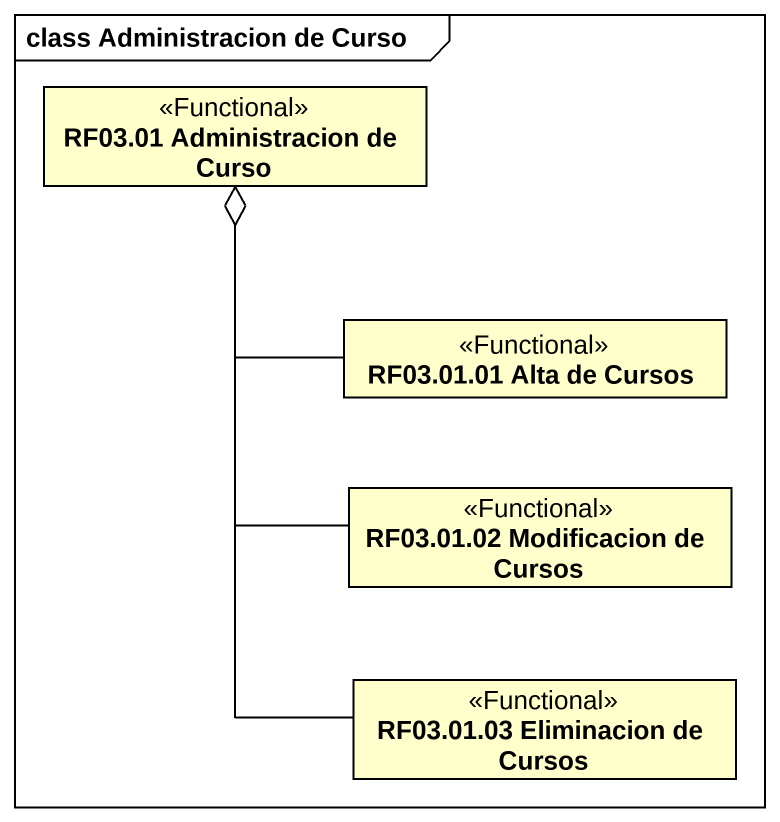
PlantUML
@startuml
mainframe class Administracion de Curso
hide circle
hide empty members
class "RF03.01 Administracion de Curso" as RF03_01_Administracion_de <<Functional>>
class "RF03.01.01 Alta de Cursos" as RF03_01_01_Alta_de_Cursos <<Functional>>
class "RF03.01.02 Modificacion de Cursos" as RF03_01_02_Modificacion_de <<Functional>>
class "RF03.01.03 Eliminacion de Cursos" as RF03_01_03_Eliminacion_de <<Functional>>
RF03_01_01_Alta_de_Cursos -up-o RF03_01_Administracion_de
RF03_01_02_Modificacion_de -up-o RF03_01_Administracion_de
RF03_01_03_Eliminacion_de -up-o RF03_01_Administracion_de
@enduml
